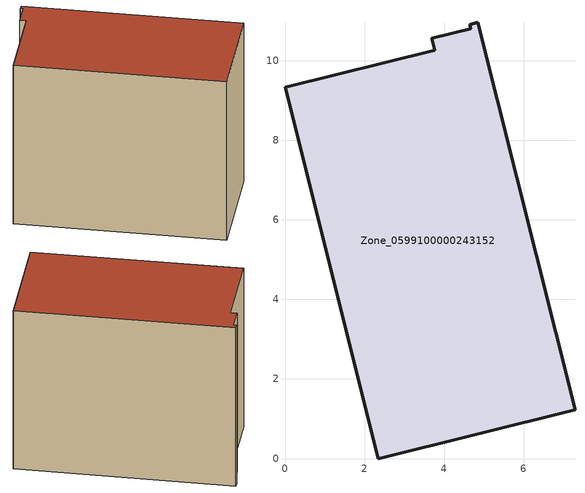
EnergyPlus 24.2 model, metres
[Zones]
Zone_0599100000243152
 floor ground (C_G): 0,9.33 3.76,10.27 3.69,10.56 4.67,10.8 4.64,10.91 4.85,10.96 7.29,1.23 2.34,0 z0
 wall outside (C_F): 2.34,0 7.29,1.23 4.85,10.96 4.64,10.91 4.67,10.8 3.69,10.56 3.76,10.27 0,9.33 2.34,0 z0:8.26
 roof outside (C_R): 3.76,10.27 0,9.33 2.34,0 7.29,1.23 4.85,10.96 4.64,10.91 4.67,10.8 3.69,10.56 z8.26
[BUILDING]
Pand.0599100000243152: North Axis=0; Terrain=City; Loads Convergence Tolerance Value=0.04; Temperature Convergence Tolerance Value=0.4; Solar Distribution=FullExterior; Maximum Number of Warmup Days=25; Minimum Number of Warmup Days=1
[Site:Location]
Rotterdam.The.Hague.AP_ZH_NLD Design_Conditions: Latitude=51.96; Longitude=4.45; Time Zone=1; Elevation=-4.5
[SITE:GROUNDTEMPERATURE:BUILDINGSURFACE]
18, 18, 18, 18, 18, 18, 18, 18, 18, 18, 18, 18
[MATERIAL] Thermal Absorptance=0.9; Solar Absorptance=0.7; Visible Absorptance=0.7
Name | Roughness | Thickness | Conductivity | Density | Specific Heat
G.TI.1975-1991 | MediumSmooth | 0.15 | 0.288461 | 540 | 1210
F.TI.1975-1991 | Rough | 0.3 | 0.230769 | 1920 | 840
R.TI.1975-1991 | MediumRough | 0.2 | 0.153846 | 1500 | 1000
[CONSTRUCTION]
C_G: G.TI.1975-1991
C_F: F.TI.1975-1991
C_R: R.TI.1975-1991
[ZONE]
Zone_0599100000243152: Type=1; Multiplier=1; Ceiling Height=Autocalculate; Volume=Autocalculate; Floor Area=autocalculate; Part of Total Floor Area=Yes
[ZONEINFILTRATION:DESIGNFLOWRATE]
Infil_Zone_0599100000243152: Zone or ZoneList or Space or SpaceList=Zone_0599100000243152; Schedule=AlwaysOn; Design Flow Rate Calculation Method=Flow/Area; Flow Rate per Floor Area=0.003; Constant Term Coefficient=1; Temperature Term Coefficient=0; Velocity Term Coefficient=0; Velocity Squared Term Coefficient=0
[HVACTEMPLATE:ZONE:IDEALLOADSAIRSYSTEM]
Zone_0599100000243152: Maximum Heating Supply Air Temperature=50; Minimum Cooling Supply Air Temperature=13; Maximum Heating Supply Air Humidity Ratio=0.0156; Minimum Cooling Supply Air Humidity Ratio=0.0077; Heating Limit=NoLimit; Cooling Limit=NoLimit; Dehumidification Control Type=ConstantSensibleHeatRatio; Cooling Sensible Heat Ratio=0.7; Dehumidification Setpoint=60; Humidification Control Type=None; Humidification Setpoint=30; Outdoor Air Method=None; Outdoor Air Flow Rate per Person=0.00944; Outdoor Air Flow Rate per Zone Floor Area=0; Outdoor Air Flow Rate per Zone=0; Demand Controlled Ventilation Type=None; Outdoor Air Economizer Type=NoEconomizer; Heat Recovery Type=None; Sensible Heat Recovery Effectiveness=0.7; Latent Heat Recovery Effectiveness=0.65
[ZONECONTROL:THERMOSTAT]
ThermostatControl_Zone_0599100000243152: Zone or ZoneList=Zone_0599100000243152; Control Type Schedule=DualSetpointControlType; Control 1=Thermostat_Zone_0599100000243152; Temperature Difference Between Cutout And Setpoint=0
[THERMOSTATSETPOINT:DUALSETPOINT]
Thermostat_Zone_0599100000243152: Heating Setpoint Temperature Schedule=HeatingSetpoint_Zone_0599100000243152; Cooling Setpoint Temperature Schedule=CoolingSetpoint_Zone_0599100000243152
[SCHEDULE:COMPACT]
HeatingSetpoint_Zone_0599100000243152: Through: 12/31, For: AllDays, Until: 24:00, 21
CoolingSetpoint_Zone_0599100000243152: Through: 12/31, For: AllDays, Until: 24:00, 24
DualSetpointControlType: Through: 12/31, For: AllDays, Until: 24:00, 4
AlwaysOn: Through: 12/31, For: AllDays, Until: 24:00, 1
